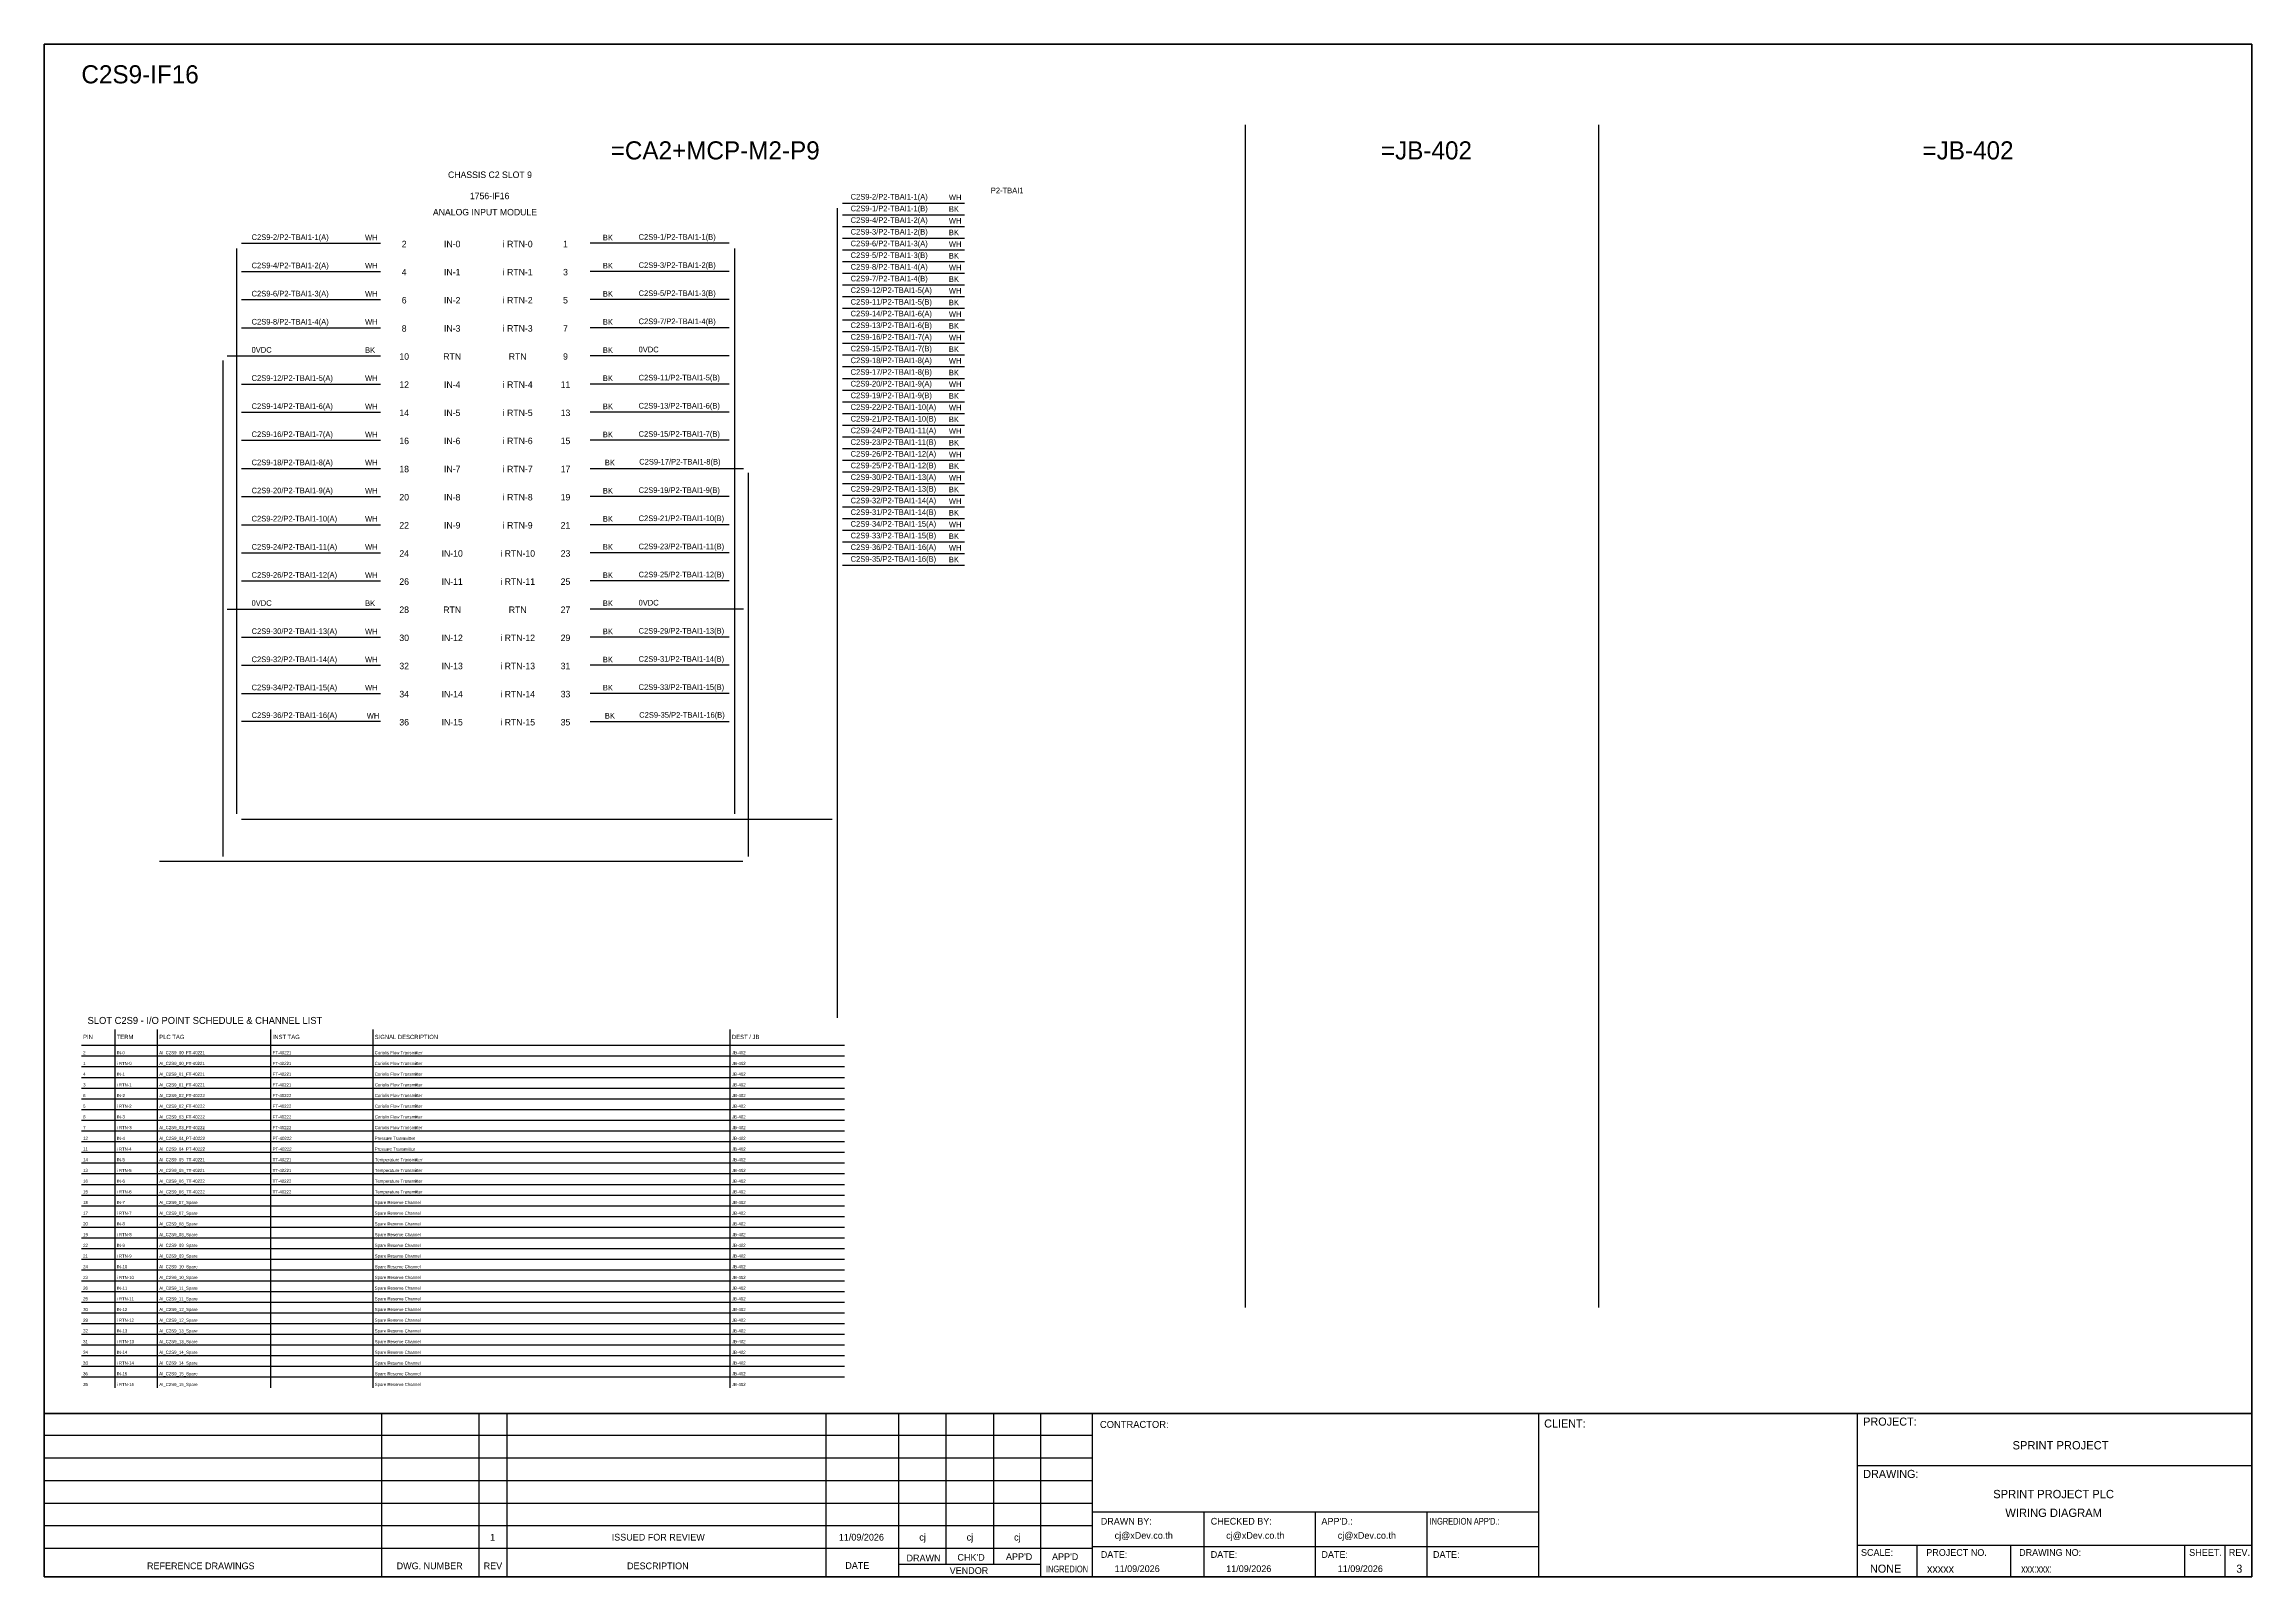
# Model space of a CAD drawing. Header units: metres. Extents: x 0 to 20667, y -39055 to 2704.
# Drawn here: x 0 to 3893, y -15021 to -12317 of the extents above; entities that cross this region are included whole.
import ezdxf
from ezdxf.enums import TextEntityAlignment as Align

# ---------------------------------------------------------------- set-up
doc = ezdxf.new("R2010")
doc.units = ezdxf.units.M

msp = doc.modelspace()

# ---------------------------------------------------------------- linework, layer by layer
at = {"ltscale": 25.4}
for p, q in [((1407.7, -12618), (1623.1, -12618)), ((1208.1, -12668.3), (962.9, -12668.3)), ((1407.7, -12659.2), (1623.1, -12659.2)), ((1208.1, -12718), (962.9, -12718)), ((1407.7, -12700.4), (1623.1, -12700.4)), ((1208.1, -12767.6), (962.9, -12767.6)), ((1407.7, -12741.7), (1623.1, -12741.7)), ((1407.7, -12782.9), (1623.1, -12782.9)), ((1208.1, -12817.2), (962.9, -12817.2)), ((1407.7, -12824.1), (1623.1, -12824.1)), ((322.9, -12866.9), (593.4, -12866.9)), ((1208.1, -12866.9), (962.9, -12866.9)), ((1407.7, -12865.3), (1623.1, -12865.3)), ((1208.1, -12916.5), (962.9, -12916.5)), ((1407.7, -12906.6), (1623.1, -12906.6)), ((1407.7, -12947.8), (1623.1, -12947.8)), ((1208.1, -12966.1), (962.9, -12966.1)), ((1407.7, -12989), (1623.1, -12989)), ((1208.1, -13015.8), (962.9, -13015.8)), ((1407.7, -13030.2), (1623.1, -13030.2)), ((962.9, -13065.4), (1233.4, -13065.4)), ((1407.7, -13071.5), (1623.1, -13071.5)), ((1208.1, -13115), (962.9, -13115)), ((1407.7, -13112.7), (1623.1, -13112.7)), ((1407.7, -13153.9), (1623.1, -13153.9)), ((1208.1, -13164.7), (962.9, -13164.7)), ((1407.7, -13195.1), (1623.1, -13195.1)), ((1208.1, -13214.3), (962.9, -13214.3)), ((1407.7, -13236.3), (1623.1, -13236.3)), ((1208.1, -13263.9), (962.9, -13263.9)), ((322.9, -13313.6), (593.4, -13313.6)), ((1233.4, -13313.6), (962.9, -13313.6)), ((1208.1, -13363.2), (962.9, -13363.2)), ((1208.1, -13412.8), (962.9, -13412.8)), ((1208.1, -13462.4), (962.9, -13462.4)), ((962.9, -13512.1), (1208.1, -13512.1))]:
    msp.add_line(p, q, dxfattribs=at)
at = {"color": 7}
for p, q in [((65.7, -14083.2), (1411.5, -14083.2)), ((125, -14687.3), (125, -14055.2)), ((200, -14687.3), (200, -14055.2)), ((400, -14687.3), (400, -14055.2)), ((580, -14687.3), (580, -14055.2)), ((1210, -14687.3), (1210, -14055.2))]:
    msp.add_line(p, q, dxfattribs=at)
at = {"color": 8}
for p, q in [((65.7, -14102), (1411.5, -14102)), ((65.7, -14120.9), (1411.5, -14120.9)), ((65.7, -14139.8), (1411.5, -14139.8)), ((65.7, -14158.7), (1411.5, -14158.7)), ((65.7, -14177.6), (1411.5, -14177.6)), ((65.7, -14196.4), (1411.5, -14196.4)), ((65.7, -14215.3), (1411.5, -14215.3)), ((65.7, -14234.2), (1411.5, -14234.2)), ((65.7, -14253.1), (1411.5, -14253.1)), ((65.7, -14272), (1411.5, -14272)), ((65.7, -14290.8), (1411.5, -14290.8)), ((65.7, -14309.7), (1411.5, -14309.7)), ((65.7, -14328.6), (1411.5, -14328.6)), ((65.7, -14347.5), (1411.5, -14347.5)), ((65.7, -14366.3), (1411.5, -14366.3)), ((65.7, -14385.2), (1411.5, -14385.2)), ((65.7, -14404.1), (1411.5, -14404.1)), ((65.7, -14423), (1411.5, -14423)), ((65.7, -14441.9), (1411.5, -14441.9)), ((65.7, -14460.7), (1411.5, -14460.7)), ((65.7, -14479.6), (1411.5, -14479.6)), ((65.7, -14498.5), (1411.5, -14498.5)), ((65.7, -14517.4), (1411.5, -14517.4)), ((65.7, -14536.2), (1411.5, -14536.2)), ((65.7, -14555.1), (1411.5, -14555.1)), ((65.7, -14574), (1411.5, -14574)), ((65.7, -14592.9), (1411.5, -14592.9)), ((65.7, -14611.8), (1411.5, -14611.8)), ((65.7, -14630.6), (1411.5, -14630.6)), ((65.7, -14649.5), (1411.5, -14649.5)), ((65.7, -14668.4), (1411.5, -14668.4))]:
    msp.add_line(p, q, dxfattribs=at)
at = {"color": 4}
for p, q in [((3302.3, -14965), (3302.3, -15021.1)), ((3467.6, -14965), (3467.6, -15021.1))]:
    msp.add_line(p, q, dxfattribs=at)
at = {"color": 4, "ltscale": 0.5}
for p, q in [((3774.7, -14965), (3774.7, -15021.1)), ((3774.7, -14965), (3774.7, -15021.1)), ((3845.9, -14965), (3845.9, -15021.1)), ((3845.9, -14965), (3845.9, -15021.1))]:
    msp.add_line(p, q, dxfattribs=at)
at = {"layer": 'GT_1', "color": 4}
for p, q in [((595.4, -15021.1), (595.4, -14732.9)), ((767.3, -15021.1), (767.3, -14732.9)), ((816.4, -15021.1), (816.4, -14732.9)), ((1379.1, -15021.1), (1379.1, -14732.9)), ((1507.4, -15021.1), (1507.4, -14732.9)), ((1591, -14999.3), (1591, -14732.9)), ((1674.5, -14999.2), (1674.5, -14732.9)), ((1757.8, -15021.1), (1757.8, -14732.9)), ((1848.8, -15021.1), (1848.8, -14732.9)), ((2635.8, -15021.1), (2635.8, -14732.9)), ((3198.1, -15021.1), (3198.1, -14732.9)), ((3198.1, -15021.1), (3198.1, -14732.9)), ((3198.1, -15021.1), (3198.1, -14732.9)), ((1848.8, -14771.8), (0, -14771.8)), ((1848.8, -14811.6), (0, -14811.6)), ((1848.8, -14851.5), (0, -14851.5)), ((1848.8, -14891.4), (0, -14891.4)), ((2635.8, -14906.7), (1848.8, -14906.7)), ((2045.6, -15021.1), (2045.6, -14906.7)), ((2242.3, -15021.1), (2242.3, -14906.7)), ((2439.1, -15021.1), (2439.1, -14906.7)), ((1848.8, -14931.3), (0, -14931.3)), ((1848.7, -14971.3), (0, -14971.3)), ((2635.8, -14968.2), (1848.8, -14968.2)), ((3198.1, -14965), (3893.3, -14965)), ((1757.8, -14999.3), (1507.4, -14999.3))]:
    msp.add_line(p, q, dxfattribs=at)
at = {"layer": 'HELPPOINT', "color": 4, "lineweight": 35}
for p, q in [((0, -15021.1), (0, -12316.9)), ((0, -12316.9), (3893.3, -12316.9)), ((0, -15021.1), (0, -12316.9)), ((0, -12316.9), (3893.3, -12316.9)), ((3893.3, -12316.9), (3893.3, -15021.1)), ((3893.3, -12316.9), (3893.3, -15021.1)), ((3893.3, -15021.1), (0, -15021.1)), ((3893.3, -15021.1), (0, -15021.1))]:
    msp.add_line(p, q, dxfattribs=at)
at = {"layer": 'HELPPOINT', "color": 4}
for p, q in [((3198.1, -14824.5), (3893.3, -14824.5)), ((3198.1, -14824.5), (3893.3, -14824.5)), ((3198.1, -14965), (3893.3, -14965))]:
    msp.add_line(p, q, dxfattribs=at)
at = {"layer": 'IE-WIRE', "color": 4, "ltscale": 25.4}
for p, q in [((1398.6, -12606.5), (1398.6, -14034.9)), ((1407.7, -12597.4), (1623.1, -12597.4)), ((1407.7, -12638.6), (1623.1, -12638.6)), ((339, -12677.5), (339, -13674.9)), ((348.1, -12668.3), (593.4, -12668.3)), ((1217.3, -12677.5), (1217.3, -13674.9)), ((1407.7, -12679.8), (1623.1, -12679.8)), ((348.1, -12718), (593.4, -12718)), ((1407.7, -12721.1), (1623.1, -12721.1)), ((348.1, -12767.6), (593.4, -12767.6)), ((1407.7, -12762.3), (1623.1, -12762.3)), ((1407.7, -12803.5), (1623.1, -12803.5)), ((348.1, -12817.2), (593.4, -12817.2)), ((1407.7, -12844.7), (1623.1, -12844.7)), ((1407.7, -12885.9), (1623.1, -12885.9)), ((348.1, -12916.5), (593.4, -12916.5)), ((1407.7, -12927.2), (1623.1, -12927.2)), ((348.1, -12966.1), (593.4, -12966.1)), ((1407.7, -12968.4), (1623.1, -12968.4)), ((348.1, -13015.8), (593.4, -13015.8)), ((1407.7, -13009.6), (1623.1, -13009.6)), ((348.1, -13065.4), (593.4, -13065.4)), ((1407.7, -13050.8), (1623.1, -13050.8)), ((348.1, -13115), (593.4, -13115)), ((1407.7, -13092.1), (1623.1, -13092.1)), ((1407.7, -13133.3), (1623.1, -13133.3)), ((348.1, -13164.7), (593.4, -13164.7)), ((1407.7, -13174.5), (1623.1, -13174.5)), ((348.1, -13214.3), (593.4, -13214.3)), ((1407.7, -13215.7), (1623.1, -13215.7)), ((348.1, -13263.9), (593.4, -13263.9)), ((348.1, -13363.2), (593.4, -13363.2)), ((348.1, -13412.8), (593.4, -13412.8)), ((348.1, -13462.4), (593.4, -13462.4)), ((593.4, -13512.1), (348.1, -13512.1))]:
    msp.add_line(p, q, dxfattribs=at)
at = {"layer": 'IE-WIRE', "color": 7, "ltscale": 25.4}
for p, q in [((314.9, -12874.9), (314.9, -13750.1)), ((1241.4, -13073.4), (1241.4, -13750.1)), ((1232.4, -13759.1), (203.4, -13759.1))]:
    msp.add_line(p, q, dxfattribs=at)
at = {"layer": 'IE-WIRE', "color": 4}
msp.add_line((348.1, -13684.1), (1389.4, -13684.1), dxfattribs=at)
at = {"layer": 'MEMBER', "color": 4, "lineweight": 35}
msp.add_line((0, -14732.9), (3893.3, -14732.9), dxfattribs=at)
msp.add_line((0, -14732.9), (3893.3, -14732.9), dxfattribs=at)
at = {"layer": 'MEMBER', "color": 4}
for p, q in [((3198.1, -14824.5), (3893.3, -14824.5)), ((3198.1, -14824.5), (3893.3, -14824.5)), ((3198.1, -14965), (3893.3, -14965)), ((3198.1, -14965), (3893.3, -14965))]:
    msp.add_line(p, q, dxfattribs=at)
at = {"layer": 'x01001-FrameArea'}
for p, q in [((2118.2, -12459.5), (2118.2, -14546.1)), ((2741.3, -12459.5), (2741.3, -14546.1))]:
    msp.add_line(p, q, dxfattribs=at)

# ---------------------------------------------------------------- texts
at = {"color": 2}
msp.add_text('C2S9-IF16', height=32, dxfattribs=at).set_placement((65.7, -12386.1))
for s, height, p in [('=CA2+MCP-M2-P9', 32, (1183.4, -12504.3)), ('=JB-402', 32, (2437.7, -12504.3)), ('=JB-402', 32, (3392.8, -12504.3)), ('CHASSIS C2 SLOT 9', 11.441, (786.2, -12547.3)), ('ANALOG INPUT MODULE', 11.441, (777.4, -12613.3)), ('1756-IF16', 11.44, (785.6, -12584.7)), ('2', 11.4, (634.9, -12669.5)), ('IN-0', 11.44, (719.6, -12669.5)), ('i RTN-0', 11.44, (835.1, -12669.5)), ('1', 11.4, (919.4, -12669.5)), ('4', 11.4, (634.9, -12719.1)), ('IN-1', 11.44, (719.6, -12719.1)), ('i RTN-1', 11.44, (835.1, -12719.1)), ('3', 11.4, (919.4, -12719.1)), ('6', 11.4, (634.9, -12768.7)), ('IN-2', 11.44, (719.6, -12768.7)), ('i RTN-2', 11.44, (835.1, -12768.7)), ('5', 11.4, (919.4, -12768.7)), ('8', 11.4, (634.9, -12818.4)), ('IN-3', 11.44, (719.6, -12818.4)), ('i RTN-3', 11.44, (835.1, -12818.4)), ('7', 11.4, (919.4, -12818.4)), ('10', 11.44, (634.9, -12868)), ('RTN', 11.44, (719.6, -12868)), ('RTN', 11.44, (835.1, -12868)), ('9', 11.4, (919.4, -12868)), ('12', 11.44, (634.9, -12917.6)), ('IN-4', 11.44, (719.6, -12917.6)), ('i RTN-4', 11.44, (835.1, -12917.6)), ('11', 11.44, (919.4, -12917.6)), ('14', 11.44, (634.9, -12967.3)), ('IN-5', 11.44, (719.6, -12967.3)), ('i RTN-5', 11.44, (835.1, -12967.3)), ('13', 11.44, (919.4, -12967.3)), ('16', 11.44, (634.9, -13016.9)), ('IN-6', 11.44, (719.6, -13016.9)), ('i RTN-6', 11.44, (835.1, -13016.9)), ('15', 11.44, (919.4, -13016.9)), ('18', 11.44, (634.9, -13066.5)), ('IN-7', 11.44, (719.6, -13066.5)), ('i RTN-7', 11.44, (835.1, -13066.5)), ('17', 11.44, (919.4, -13066.5)), ('20', 11.44, (634.9, -13116.2)), ('IN-8', 11.44, (719.6, -13116.2)), ('i RTN-8', 11.44, (835.1, -13116.2)), ('19', 11.44, (919.4, -13116.2)), ('22', 11.44, (634.9, -13165.8)), ('IN-9', 11.44, (719.6, -13165.8)), ('i RTN-9', 11.44, (835.1, -13165.8)), ('21', 11.44, (919.4, -13165.8)), ('24', 11.44, (634.9, -13215.4)), ('IN-10', 11.44, (719.6, -13215.4)), ('i RTN-10', 11.44, (835.1, -13215.4)), ('23', 11.44, (919.4, -13215.4)), ('26', 11.44, (634.9, -13265.1)), ('IN-11', 11.44, (719.6, -13265.1)), ('i RTN-11', 11.44, (835.1, -13265.1)), ('25', 11.44, (919.4, -13265.1)), ('28', 11.44, (634.9, -13314.7)), ('RTN', 11.44, (719.6, -13314.7)), ('RTN', 11.44, (835.1, -13314.7)), ('27', 11.44, (919.4, -13314.7)), ('30', 11.44, (634.9, -13364.3)), ('IN-12', 11.44, (719.6, -13364.3)), ('i RTN-12', 11.44, (835.1, -13364.3)), ('29', 11.44, (919.4, -13364.3)), ('32', 11.44, (634.9, -13414)), ('IN-13', 11.44, (719.6, -13414)), ('i RTN-13', 11.44, (835.1, -13414)), ('31', 11.44, (919.4, -13414)), ('34', 11.44, (634.9, -13463.6)), ('IN-14', 11.44, (719.6, -13463.6)), ('i RTN-14', 11.44, (835.1, -13463.6)), ('33', 11.44, (919.4, -13463.6)), ('36', 11.44, (634.9, -13513.2)), ('IN-15', 11.44, (719.6, -13513.2)), ('i RTN-15', 11.44, (835.1, -13513.2)), ('35', 11.44, (919.4, -13513.2))]:
    msp.add_text(s, height=height, dxfattribs=at).set_placement(p, align=Align.MIDDLE_CENTER)
at = {"color": 4}
msp.add_text('P2-TBAI1', height=9.95, dxfattribs=at).set_placement((1698.3, -12575), align=Align.MIDDLE_CENTER)
for s, height, p in [('C2S9-2/P2-TBAI1-1(A)', 9.949, (1422.2, -12591.1)), ('WH', 9.95, (1595.5, -12592.1)), ('C2S9-2/P2-TBAI1-1(A)', 9.949, (365.8, -12662.4)), ('WH', 9.95, (565.9, -12663.1)), ('C2S9-4/P2-TBAI1-2(A)', 9.949, (1422.2, -12632.3)), ('WH', 9.95, (1595.5, -12633.4)), ('C2S9-6/P2-TBAI1-3(A)', 9.949, (1422.2, -12673.5)), ('WH', 9.95, (1595.5, -12674.6)), ('C2S9-4/P2-TBAI1-2(A)', 9.949, (365.8, -12712.3)), ('WH', 9.95, (565.9, -12712.7)), ('C2S9-8/P2-TBAI1-4(A)', 9.949, (1422.2, -12714.8)), ('WH', 9.95, (1595.5, -12715.8)), ('C2S9-6/P2-TBAI1-3(A)', 9.949, (365.8, -12762)), ('WH', 9.95, (565.9, -12762.3)), ('C2S9-12/P2-TBAI1-5(A)', 9.949, (1422.2, -12756)), ('WH', 9.95, (1595.5, -12757)), ('C2S9-8/P2-TBAI1-4(A)', 9.949, (365.8, -12811.6)), ('WH', 9.95, (565.9, -12812)), ('C2S9-14/P2-TBAI1-6(A)', 9.949, (1422.2, -12797.2)), ('WH', 9.95, (1595.5, -12798.2)), ('C2S9-16/P2-TBAI1-7(A)', 9.949, (1422.2, -12838.4)), ('WH', 9.95, (1595.5, -12839.5)), ('C2S9-18/P2-TBAI1-8(A)', 9.949, (1422.2, -12879.7)), ('WH', 9.95, (1595.5, -12880.7)), ('C2S9-12/P2-TBAI1-5(A)', 9.949, (365.8, -12910.9)), ('WH', 9.95, (565.9, -12911.2)), ('C2S9-20/P2-TBAI1-9(A)', 9.949, (1422.2, -12920.9)), ('WH', 9.95, (1595.5, -12921.9)), ('C2S9-14/P2-TBAI1-6(A)', 9.949, (365.8, -12960.5)), ('WH', 9.95, (565.9, -12960.9)), ('C2S9-22/P2-TBAI1-10(A)', 9.949, (1422.2, -12962.1)), ('WH', 9.95, (1595.5, -12963.1)), ('C2S9-16/P2-TBAI1-7(A)', 9.949, (365.8, -13010.1)), ('WH', 9.95, (565.9, -13010.5)), ('C2S9-24/P2-TBAI1-11(A)', 9.949, (1422.2, -13003.3)), ('WH', 9.95, (1595.5, -13004.4)), ('C2S9-26/P2-TBAI1-12(A)', 9.949, (1422.2, -13044.6)), ('WH', 9.95, (1595.5, -13045.6)), ('C2S9-18/P2-TBAI1-8(A)', 9.949, (365.8, -13059.8)), ('WH', 9.95, (565.9, -13060.1)), ('C2S9-30/P2-TBAI1-13(A)', 9.949, (1422.2, -13085.8)), ('WH', 9.95, (1595.5, -13086.8)), ('C2S9-20/P2-TBAI1-9(A)', 9.949, (365.8, -13109.4)), ('WH', 9.95, (565.9, -13109.8)), ('C2S9-32/P2-TBAI1-14(A)', 9.949, (1422.2, -13127)), ('WH', 9.95, (1595.5, -13128)), ('C2S9-22/P2-TBAI1-10(A)', 9.949, (365.8, -13159)), ('WH', 9.95, (565.9, -13159.4)), ('C2S9-34/P2-TBAI1-15(A)', 9.949, (1422.2, -13168.2)), ('WH', 9.95, (1595.5, -13169.3)), ('C2S9-24/P2-TBAI1-11(A)', 9.949, (365.8, -13208.7)), ('WH', 9.95, (565.9, -13209)), ('C2S9-36/P2-TBAI1-16(A)', 9.949, (1422.2, -13209.4)), ('WH', 9.95, (1595.5, -13210.5)), ('C2S9-26/P2-TBAI1-12(A)', 9.949, (365.8, -13258.3)), ('WH', 9.95, (565.9, -13258.7)), ('C2S9-30/P2-TBAI1-13(A)', 9.949, (365.8, -13357.6)), ('WH', 9.95, (565.9, -13357.9)), ('C2S9-32/P2-TBAI1-14(A)', 9.949, (365.8, -13407.2)), ('WH', 9.95, (565.9, -13407.6)), ('C2S9-34/P2-TBAI1-15(A)', 9.949, (365.8, -13456.8)), ('WH', 9.95, (565.9, -13457.2)), ('C2S9-36/P2-TBAI1-16(A)', 9.949, (365.8, -13505.8)), ('WH', 9.95, (568.9, -13506.8))]:
    msp.add_text(s, height=height, dxfattribs=at).set_placement(p)
for s, height, p in [('C2S9-1/P2-TBAI1-1(B)', 9.949, (1422.2, -12611.7)), ('BK', 9.95, (1595.5, -12612.7)), ('BK', 9.95, (985.3, -12663.1)), ('C2S9-1/P2-TBAI1-1(B)', 9.949, (1048.3, -12662)), ('C2S9-3/P2-TBAI1-2(B)', 9.949, (1422.2, -12652.9)), ('BK', 9.95, (1595.5, -12654)), ('C2S9-5/P2-TBAI1-3(B)', 9.949, (1422.2, -12694.2)), ('BK', 9.95, (1595.5, -12695.2)), ('BK', 9.95, (985.3, -12712.7)), ('C2S9-3/P2-TBAI1-2(B)', 9.949, (1048.3, -12711.7)), ('C2S9-7/P2-TBAI1-4(B)', 9.949, (1422.2, -12735.4)), ('BK', 9.95, (1595.5, -12736.4)), ('BK', 9.95, (985.3, -12762.3)), ('C2S9-5/P2-TBAI1-3(B)', 9.949, (1048.3, -12761.3)), ('C2S9-11/P2-TBAI1-5(B)', 9.949, (1422.2, -12776.6)), ('BK', 9.95, (1595.5, -12777.6)), ('BK', 9.95, (985.3, -12812)), ('C2S9-7/P2-TBAI1-4(B)', 9.949, (1048.3, -12810.9)), ('C2S9-13/P2-TBAI1-6(B)', 9.949, (1422.2, -12817.8)), ('BK', 9.95, (1595.5, -12818.9)), ('0VDC', 9.95, (365.8, -12861.2)), ('BK', 9.95, (565.9, -12861.6)), ('BK', 9.95, (985.3, -12861.6)), ('0VDC', 9.95, (1048.3, -12860.6)), ('C2S9-15/P2-TBAI1-7(B)', 9.949, (1422.2, -12859)), ('BK', 9.95, (1595.5, -12860.1)), ('BK', 9.95, (985.3, -12911.2)), ('C2S9-11/P2-TBAI1-5(B)', 9.949, (1048.3, -12910.2)), ('C2S9-17/P2-TBAI1-8(B)', 9.949, (1422.2, -12900.3)), ('BK', 9.95, (1595.5, -12901.3)), ('BK', 9.95, (985.3, -12960.9)), ('C2S9-13/P2-TBAI1-6(B)', 9.949, (1048.3, -12959.8)), ('C2S9-19/P2-TBAI1-9(B)', 9.949, (1422.2, -12941.5)), ('BK', 9.95, (1595.5, -12942.5)), ('BK', 9.95, (985.3, -13010.5)), ('C2S9-15/P2-TBAI1-7(B)', 9.949, (1048.3, -13009.5)), ('C2S9-21/P2-TBAI1-10(B)', 9.949, (1422.2, -12982.7)), ('BK', 9.95, (1595.5, -12983.8)), ('C2S9-23/P2-TBAI1-11(B)', 9.949, (1422.2, -13023.9)), ('BK', 9.95, (1595.5, -13025)), ('BK', 9.95, (988.8, -13060.1)), ('C2S9-17/P2-TBAI1-8(B)', 9.949, (1049.4, -13058.6)), ('C2S9-25/P2-TBAI1-12(B)', 9.949, (1422.2, -13065.2)), ('BK', 9.95, (1595.5, -13066.2)), ('BK', 9.95, (985.3, -13109.8)), ('C2S9-19/P2-TBAI1-9(B)', 9.949, (1048.3, -13108.7)), ('C2S9-29/P2-TBAI1-13(B)', 9.949, (1422.2, -13106.4)), ('BK', 9.95, (1595.5, -13107.4)), ('BK', 9.95, (985.3, -13159.4)), ('C2S9-21/P2-TBAI1-10(B)', 9.949, (1048.3, -13158.4)), ('C2S9-31/P2-TBAI1-14(B)', 9.949, (1422.2, -13147.6)), ('BK', 9.95, (1595.5, -13148.6)), ('C2S9-23/P2-TBAI1-11(B)', 9.949, (1048.3, -13208)), ('C2S9-33/P2-TBAI1-15(B)', 9.949, (1422.2, -13188.8)), ('BK', 9.95, (1595.5, -13189.9)), ('BK', 9.95, (985.3, -13209)), ('C2S9-35/P2-TBAI1-16(B)', 9.949, (1422.2, -13230.1)), ('BK', 9.95, (1595.5, -13231.1)), ('BK', 9.95, (985.3, -13258.7)), ('C2S9-25/P2-TBAI1-12(B)', 9.949, (1048.3, -13257.6)), ('0VDC', 9.95, (365.8, -13307.9)), ('BK', 9.95, (565.9, -13308.3)), ('BK', 9.95, (985.3, -13308.3)), ('0VDC', 9.95, (1048.3, -13307.3)), ('BK', 9.95, (985.3, -13357.9)), ('C2S9-29/P2-TBAI1-13(B)', 9.949, (1048.3, -13356.9)), ('BK', 9.95, (985.3, -13407.6)), ('C2S9-31/P2-TBAI1-14(B)', 9.949, (1048.3, -13406.5)), ('BK', 9.95, (985.3, -13457.2)), ('C2S9-33/P2-TBAI1-15(B)', 9.949, (1048.3, -13456.2)), ('BK', 9.95, (988.8, -13506.8)), ('C2S9-35/P2-TBAI1-16(B)', 9.949, (1049.4, -13505.3))]:
    msp.add_text(s, height=height).set_placement(p)
at = {"color": 7}
for s, p in [('2', (68.7, -14099)), ('IN-0', (128, -14099)), ('AI_C2S9_00_FT-40221', (203, -14099)), ('FT-40221', (403, -14099)), ('Coriolis Flow Transmitter', (583, -14099)), ('JB-402', (1213, -14099)), ('4', (68.7, -14136.8)), ('1', (68.7, -14117.9)), ('i RTN-0', (128, -14117.9)), ('IN-1', (128, -14136.8)), ('AI_C2S9_00_FT-40221', (203, -14117.9)), ('AI_C2S9_01_FT-40221', (203, -14136.8)), ('FT-40221', (403, -14117.9)), ('FT-40221', (403, -14136.8)), ('Coriolis Flow Transmitter', (583, -14117.9)), ('Coriolis Flow Transmitter', (583, -14136.8)), ('JB-402', (1213, -14117.9)), ('JB-402', (1213, -14136.8)), ('3', (68.7, -14155.7)), ('6', (68.7, -14174.6)), ('i RTN-1', (128, -14155.7)), ('IN-2', (128, -14174.6)), ('AI_C2S9_01_FT-40221', (203, -14155.7)), ('AI_C2S9_02_FT-40222', (203, -14174.6)), ('FT-40221', (403, -14155.7)), ('FT-40222', (403, -14174.6)), ('Coriolis Flow Transmitter', (583, -14155.7)), ('Coriolis Flow Transmitter', (583, -14174.6)), ('JB-402', (1213, -14155.7)), ('JB-402', (1213, -14174.6)), ('5', (68.7, -14193.4)), ('8', (68.7, -14212.3)), ('i RTN-2', (128, -14193.4)), ('IN-3', (128, -14212.3)), ('AI_C2S9_02_FT-40222', (203, -14193.4)), ('AI_C2S9_03_FT-40222', (203, -14212.3)), ('FT-40222', (403, -14193.4)), ('FT-40222', (403, -14212.3)), ('Coriolis Flow Transmitter', (583, -14193.4)), ('Coriolis Flow Transmitter', (583, -14212.3)), ('JB-402', (1213, -14193.4)), ('JB-402', (1213, -14212.3)), ('7', (68.7, -14231.2)), ('12', (68.7, -14250.1)), ('i RTN-3', (128, -14231.2)), ('IN-4', (128, -14250.1)), ('AI_C2S9_03_FT-40222', (203, -14231.2)), ('AI_C2S9_04_PT-40222', (203, -14250.1)), ('FT-40222', (403, -14231.2)), ('PT-40222', (403, -14250.1)), ('Coriolis Flow Transmitter', (583, -14231.2)), ('Pressure Transmitter', (583, -14250.1)), ('JB-402', (1213, -14231.2)), ('JB-402', (1213, -14250.1)), ('11', (68.7, -14269)), ('14', (68.7, -14287.8)), ('i RTN-4', (128, -14269)), ('IN-5', (128, -14287.8)), ('AI_C2S9_04_PT-40222', (203, -14269)), ('AI_C2S9_05_TT-40221', (203, -14287.8)), ('TT-40221', (403, -14287.8)), ('PT-40222', (403, -14269)), ('Temperature Transmitter', (583, -14287.8)), ('Pressure Transmitter', (583, -14269)), ('JB-402', (1213, -14269)), ('JB-402', (1213, -14287.8)), ('13', (68.7, -14306.7)), ('16', (68.7, -14325.6)), ('i RTN-5', (128, -14306.7)), ('IN-6', (128, -14325.6)), ('AI_C2S9_05_TT-40221', (203, -14306.7)), ('AI_C2S9_06_TT-40222', (203, -14325.6)), ('TT-40221', (403, -14306.7)), ('TT-40222', (403, -14325.6)), ('Temperature Transmitter', (583, -14306.7)), ('Temperature Transmitter', (583, -14325.6)), ('JB-402', (1213, -14306.7)), ('JB-402', (1213, -14325.6)), ('15', (68.7, -14344.5)), ('18', (68.7, -14363.3)), ('i RTN-6', (128, -14344.5)), ('IN-7', (128, -14363.3)), ('AI_C2S9_06_TT-40222', (203, -14344.5)), ('AI_C2S9_07_Spare', (203, -14363.3)), ('TT-40222', (403, -14344.5)), ('Temperature Transmitter', (583, -14344.5)), ('Spare Reserve Channel', (583, -14363.3)), ('JB-402', (1213, -14344.5)), ('JB-402', (1213, -14363.3)), ('20', (68.7, -14401.1)), ('17', (68.7, -14382.2)), ('i RTN-7', (128, -14382.2)), ('IN-8', (128, -14401.1)), ('AI_C2S9_07_Spare', (203, -14382.2)), ('AI_C2S9_08_Spare', (203, -14401.1)), ('Spare Reserve Channel', (583, -14382.2)), ('Spare Reserve Channel', (583, -14401.1)), ('JB-402', (1213, -14382.2)), ('JB-402', (1213, -14401.1)), ('22', (68.7, -14438.9)), ('19', (68.7, -14420)), ('i RTN-8', (128, -14420)), ('IN-9', (128, -14438.9)), ('AI_C2S9_08_Spare', (203, -14420)), ('AI_C2S9_09_Spare', (203, -14438.9)), ('Spare Reserve Channel', (583, -14420)), ('Spare Reserve Channel', (583, -14438.9)), ('JB-402', (1213, -14420)), ('JB-402', (1213, -14438.9)), ('21', (68.7, -14457.7)), ('24', (68.7, -14476.6)), ('i RTN-9', (128, -14457.7)), ('IN-10', (128, -14476.6)), ('AI_C2S9_09_Spare', (203, -14457.7)), ('AI_C2S9_10_Spare', (203, -14476.6)), ('Spare Reserve Channel', (583, -14457.7)), ('Spare Reserve Channel', (583, -14476.6)), ('JB-402', (1213, -14457.7)), ('JB-402', (1213, -14476.6)), ('23', (68.7, -14495.5)), ('26', (68.7, -14514.4)), ('i RTN-10', (128, -14495.5)), ('IN-11', (128, -14514.4)), ('AI_C2S9_10_Spare', (203, -14495.5)), ('AI_C2S9_11_Spare', (203, -14514.4)), ('Spare Reserve Channel', (583, -14495.5)), ('Spare Reserve Channel', (583, -14514.4)), ('JB-402', (1213, -14495.5)), ('JB-402', (1213, -14514.4)), ('30', (68.7, -14552.1)), ('25', (68.7, -14533.2)), ('i RTN-11', (128, -14533.2)), ('IN-12', (128, -14552.1)), ('AI_C2S9_11_Spare', (203, -14533.2)), ('AI_C2S9_12_Spare', (203, -14552.1)), ('Spare Reserve Channel', (583, -14533.2)), ('Spare Reserve Channel', (583, -14552.1)), ('JB-402', (1213, -14533.2)), ('JB-402', (1213, -14552.1)), ('32', (68.7, -14589.9)), ('29', (68.7, -14571)), ('i RTN-12', (128, -14571)), ('IN-13', (128, -14589.9)), ('AI_C2S9_12_Spare', (203, -14571)), ('AI_C2S9_13_Spare', (203, -14589.9)), ('Spare Reserve Channel', (583, -14571)), ('Spare Reserve Channel', (583, -14589.9)), ('JB-402', (1213, -14571)), ('JB-402', (1213, -14589.9)), ('31', (68.7, -14608.8)), ('34', (68.7, -14627.6)), ('i RTN-13', (128, -14608.8)), ('IN-14', (128, -14627.6)), ('AI_C2S9_13_Spare', (203, -14608.8)), ('AI_C2S9_14_Spare', (203, -14627.6)), ('Spare Reserve Channel', (583, -14608.8)), ('Spare Reserve Channel', (583, -14627.6)), ('JB-402', (1213, -14608.8)), ('JB-402', (1213, -14627.6)), ('33', (68.7, -14646.5)), ('36', (68.7, -14665.4)), ('i RTN-14', (128, -14646.5)), ('IN-15', (128, -14665.4)), ('AI_C2S9_14_Spare', (203, -14646.5)), ('AI_C2S9_15_Spare', (203, -14665.4)), ('Spare Reserve Channel', (583, -14646.5)), ('Spare Reserve Channel', (583, -14665.4)), ('JB-402', (1213, -14646.5)), ('JB-402', (1213, -14665.4)), ('35', (68.7, -14684.3)), ('i RTN-15', (128, -14684.3)), ('AI_C2S9_15_Spare', (203, -14684.3)), ('Spare Reserve Channel', (583, -14684.3)), ('JB-402', (1213, -14684.3))]:
    msp.add_text(s, height=5.5, dxfattribs=at).set_placement(p)
at = {"color": 3}
for s, p in [('PIN', (68.7, -14072.2)), ('TERM', (128, -14072.2)), ('PLC TAG', (203, -14072.2)), ('INST TAG', (403, -14072.2)), ('SIGNAL DESCRIPTION', (583, -14072.2)), ('DEST / JB', (1213, -14072.2))]:
    msp.add_text(s, height=7.5, dxfattribs=at).set_placement(p)
at = {"color": 4, "ltscale": 100}
for s, p in [('SPRINT PROJECT', (3555.9, -14788.9)), ('SPRINT PROJECT PLC', (3543.7, -14875)), ('WIRING DIAGRAM', (3543.7, -14908))]:
    msp.add_text(s, height=14.693, dxfattribs=at).set_placement(p, align=Align.MIDDLE_CENTER)
at = {"layer": 'GT_1', "color": 4}
for s, p in [('CLIENT:', (2645.3, -14757.6)), ('PROJECT:', (3208, -14754.3)), ('DRAWING:', (3208, -14846.6))]:
    msp.add_text(s, height=14.25, dxfattribs=at).set_placement(p)
at = {"layer": 'MEMBER', "color": 4, "ltscale": 0.8}
for s, height, p in [('SLOT C2S9 - I/O POINT SCHEDULE & CHANNEL LIST', 12.35, (76.6, -14045.5)), ('CONTRACTOR:', 12.35, (1861.9, -14758.3)), ('DRAWN BY:', 11.88, (1863.4, -14928.9)), ('cj@xDev.co.th', 11.875, (1887.8, -14953.9)), ('CHECKED BY:', 11.875, (2057.3, -14928.9)), ('cj@xDev.co.th', 11.875, (2084.6, -14953.9)), ("APP'D.:", 11.88, (2252.5, -14928.9)), ('cj@xDev.co.th', 11.875, (2281.3, -14953.9)), ('DRAWN', 11.88, (1520.8, -14993.8)), ("CHK'D", 11.88, (1610.6, -14992.6)), ("APP'D", 11.88, (1696.2, -14991.4)), ("APP'D", 11.88, (1777.4, -14991.4)), ('DATE:', 11.88, (1863.4, -14987.5)), ('DATE:', 11.88, (2057.3, -14987.5)), ('DATE:', 11.88, (2252.5, -14987.5)), ('DATE:', 11.88, (2449.3, -14987.5)), ('SCALE:', 11.88, (3204, -14984)), ('PROJECT NO.', 11.875, (3319.2, -14984)), ('DRAWING NO:', 11.875, (3482.9, -14984)), ('SHEET.', 12, (3782.7, -14984)), ('REV.', 12, (3852.6, -14984)), ('REFERENCE DRAWINGS', 11.875, (181.4, -15007.6)), ('DWG. NUMBER', 11.875, (621.6, -15007.6)), ('REV', 11.88, (775.1, -15007.6)), ('DESCRIPTION', 11.875, (1028, -15007.6)), ('DATE', 11.88, (1412.8, -15006.9)), ('VENDOR', 11.88, (1596.9, -15015.9)), ('11/09/2026', 11.88, (1887.8, -15012.6)), ('11/09/2026', 11.88, (2084.6, -15012.6)), ('11/09/2026', 11.88, (2281.3, -15012.6)), ('NONE', 14.23, (3220, -15013.7)), ('xxxxx', 14.23, (3320.4, -15013.7))]:
    msp.add_text(s, height=height, dxfattribs=at).set_placement(p)
for s, height, p in [('1', 11.9, (790.9, -14951.1)), ('ISSUED FOR REVIEW', 11.875, (1083, -14951.1)), ('11/09/2026', 11.88, (1441.2, -14951.1)), ('cj', 11.88, (1549.1, -14951.1)), ('cj', 11.88, (1632.6, -14951.1)), ('cj', 11.88, (1716.2, -14951.1))]:
    msp.add_text(s, height=height, dxfattribs=at).set_placement(p, align=Align.MIDDLE_CENTER)
at = {"layer": 'MEMBER', "color": 4, "ltscale": 0.8, "width": 0.8}
for s, height, p in [("INGREDION APP'D.:", 11.875, (2443.3, -14928.9)), ('INGREDION', 11.88, (1766.6, -15013.1)), ('xxx:xxx:', 14.23, (3486.6, -15013.7))]:
    msp.add_text(s, height=height, dxfattribs=at).set_placement(p)
at = {"layer": 'MEMBER', "color": 4, "ltscale": 0.8}
msp.add_text('3', height=14.2, dxfattribs=at).set_placement((3871.2, -15013.7), align=Align.CENTER)

doc.saveas('drawing.dxf')
